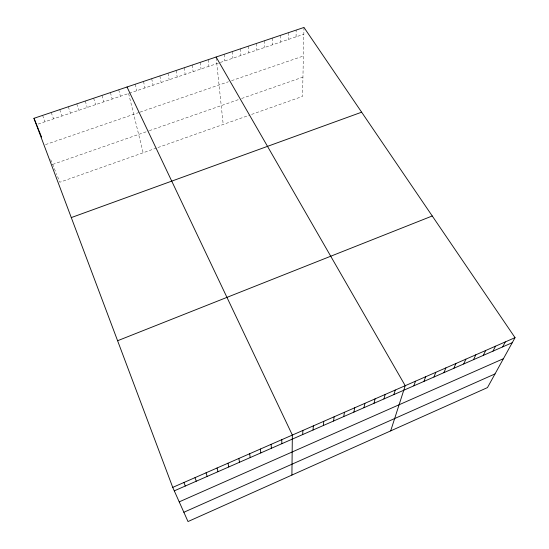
<?xml version="1.0" encoding="UTF-8"?>
<svg xmlns="http://www.w3.org/2000/svg" width="549" height="549" viewBox="0 0 549 549"><rect width="100%" height="100%" fill="white"/><g stroke="black" fill="none" stroke-linecap="round" stroke-linejoin="round"><path stroke-width="0.41" stroke-dasharray="2.75 2.06" d="M296.083 36.845L296.144 30.085M303.981 27.45L302.533 96.404L250.804 114.693M156.465 148.058L59.868 182.22L56.321 173.457M157.94 147.537L250.001 114.981M52.656 164.425L148.58 130.964M149.342 130.696L238.582 99.568M241.587 98.518L302.938 77.114M45.485 144.62L139.254 112.408M140.043 112.133L228.418 81.767M231.534 80.696L303.384 56.012M38.073 124.088L303.837 34.216M50.728 159.656L56.019 172.715M42.596 115.4L45.059 121.727M51.194 112.511L53.569 118.852M59.752 109.628L62.037 115.99M68.282 106.76L70.478 113.135M76.771 103.898L78.878 110.294M85.232 101.057L87.25 107.46M93.659 98.223L95.588 104.639M102.045 95.396L103.891 101.833M110.404 92.582L112.168 99.033M118.728 89.782L120.403 96.247M128.61 93.474L143.152 152.766M135.28 84.217L136.783 90.709M143.509 81.444L144.929 87.957M151.702 78.692L153.041 85.212M159.862 75.94L161.118 82.48M167.987 73.209L169.167 79.763M176.085 70.485L177.183 77.052M184.155 67.767L185.164 74.348M192.184 65.063L193.118 71.658M200.186 62.373L201.044 68.982M208.16 59.69L208.936 66.312M216.189 57.851L223.21 124.451M224.246 54.276L224.87 60.925M232.364 51.544L232.906 58.208M240.448 48.827L240.915 55.497M248.498 46.116L248.889 52.8M256.52 43.419L256.829 50.117M264.508 40.729L264.742 47.44M272.469 38.053L272.62 44.778M280.388 35.39L280.47 42.122M288.287 32.734L288.294 39.473"/><path stroke-width="0.82" d="M291.91 475.07L292.349 435.055L127.025 86.996M302.698 434.561L302.883 430.45M313.04 430.025L313.355 425.873M323.327 425.516L323.78 421.309M333.566 421.028L334.142 416.78M343.743 416.567L344.456 412.265M353.872 412.127L354.716 407.783M363.953 407.708L364.92 403.316M373.979 403.309L375.077 398.876M383.95 398.938L385.178 394.457M393.873 394.587L395.225 390.065M390.682 430.883L405.224 385.693L216.1 57.021M413.871 385.823L415.469 381.205M423.938 381.411L425.66 376.751M433.957 377.019L435.796 372.318M443.921 372.647L445.884 367.905M453.838 368.304L455.917 363.513M463.699 363.98L465.902 359.149M473.506 359.677L475.832 354.805M483.271 355.395L485.707 350.488M492.981 351.14L495.534 346.186M502.644 346.906L505.313 341.91M515.037 337.656L487.471 387.587L188.012 521.55L172.736 487.382L33.963 118.31L303.981 27.45L515.037 337.656L172.736 487.382M183.86 512.265L495.02 373.917M179.207 501.868L503.419 358.696M174.287 490.854L512.258 342.686M117.596 340.737L432.248 215.977M71.288 217.582L361.64 112.195M33.963 118.31L38.629 129.811M38.924 130.538L40.4 134.189M40.695 134.917L41.566 137.072M183.901 482.496L185.301 486.03M195.012 477.637L196.261 481.226M206.06 472.799L207.158 476.443M217.047 467.995L218.001 471.694M227.979 463.212L228.782 466.966M238.849 458.456L239.508 462.265M249.665 453.728L250.179 457.585M260.425 449.02L260.796 452.932M271.124 444.347L271.357 448.3M281.767 439.687L281.857 443.695"/></g></svg>
